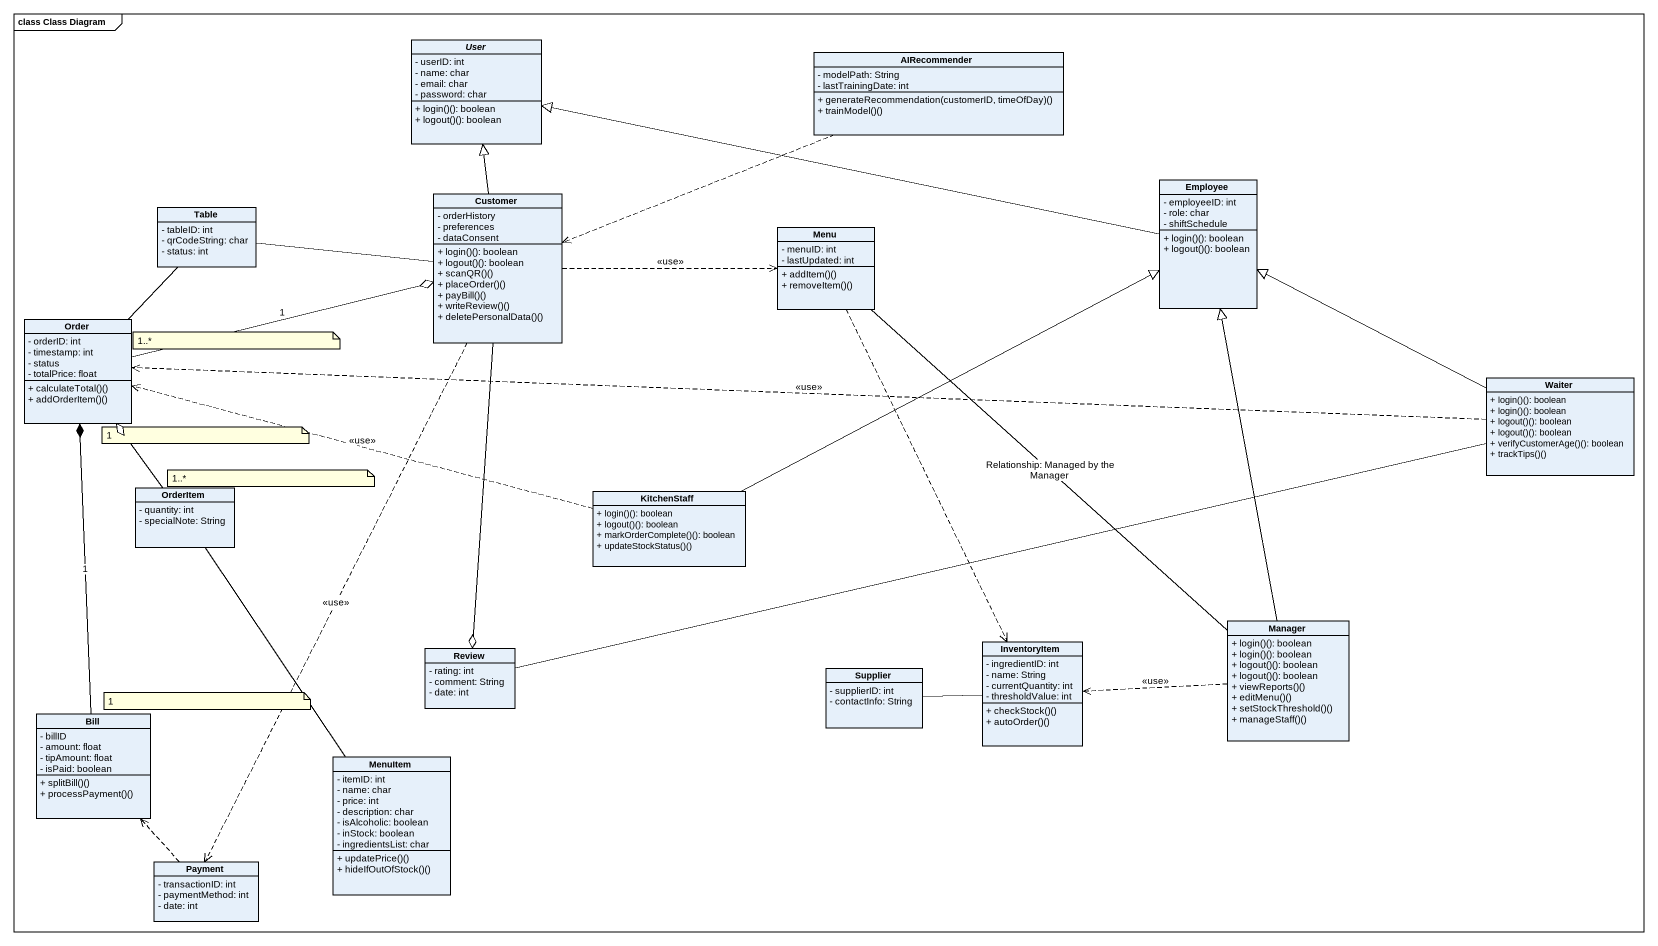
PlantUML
@startuml
mainframe class Class Diagram
hide circle
hide empty members
skinparam classAttributeIconSize 0
abstract class User {
  - userID: int
  - name: char
  - email: char
  - password: char
  + login()(): boolean
  + logout()(): boolean
}
class AIRecommender {
  - modelPath: String
  - lastTrainingDate: int
  + generateRecommendation(customerID, timeOfDay)()
  + trainModel()()
}
class Customer {
  - orderHistory
  - preferences
  - dataConsent
  + login()(): boolean
  + logout()(): boolean
  + scanQR()()
  + placeOrder()()
  + payBill()()
  + writeReview()()
  + deletePersonalData()()
}
class Employee {
  - employeeID: int
  - role: char
  - shiftSchedule
  + login()(): boolean
  + logout()(): boolean
}
class Table {
  - tableID: int
  - qrCodeString: char
  - status: int
}
class Menu {
  - menuID: int
  - lastUpdated: int
  + addItem()()
  + removeItem()()
}
class Order {
  - orderID: int
  - timestamp: int
  - status
  - totalPrice: float
  + calculateTotal()()
  + addOrderItem()()
}
class Waiter {
  + login()(): boolean
  + login()(): boolean
  + logout()(): boolean
  + logout()(): boolean
  + verifyCustomerAge()(): boolean
  + trackTips()()
}
class OrderItem {
  - quantity: int
  - specialNote: String
}
class KitchenStaff {
  + login()(): boolean
  + logout()(): boolean
  + markOrderComplete()(): boolean
  + updateStockStatus()()
}
class Manager {
  + login()(): boolean
  + login()(): boolean
  + logout()(): boolean
  + logout()(): boolean
  + viewReports()()
  + editMenu()()
  + setStockThreshold()()
  + manageStaff()()
}
class Review {
  - rating: int
  - comment: String
  - date: int
}
class InventoryItem {
  - ingredientID: int
  - name: String
  - currentQuantity: int
  - thresholdValue: int
  + checkStock()()
  + autoOrder()()
}
class Supplier {
  - supplierID: int
  - contactInfo: String
}
class Bill {
  - billID
  - amount: float
  - tipAmount: float
  - isPaid: boolean
  + splitBill()()
  + processPayment()()
}
class MenuItem {
  - itemID: int
  - name: char
  - price: int
  - description: char
  - isAlcoholic: boolean
  - inStock: boolean
  - ingredientsList: char
  + updatePrice()()
  + hideIfOutOfStock()()
}
class Payment {
  - transactionID: int
  - paymentMethod: int
  - date: int
}
AIRecommender .left.> Customer
Customer -up-|> User
Customer .right.> Menu : <<use>>
Customer --o Review
Customer ..> Payment : <<use>>
Employee -left-|> User
Table -right- Customer
Menu ..> InventoryItem
Order -right-o Customer : 1
Order -up- Table
Waiter -left-|> Employee
Waiter .left.> Order : <<use>>
Waiter -left- Review
OrderItem -up-o Order
OrderItem -- MenuItem
KitchenStaff -right-|> Employee
KitchenStaff .left.> Order : <<use>>
Manager -up-|> Employee
Manager -up- Menu : Relationship: Managed by the Manager
Manager .left.> InventoryItem : <<use>>
InventoryItem -left- Supplier
Bill -up-* Order : 1
Payment .up.> Bill
note as N1
  1..*
end note
note as N2
  1
end note
note as N3
  1..*
end note
note as N4
  1
end note
@enduml
